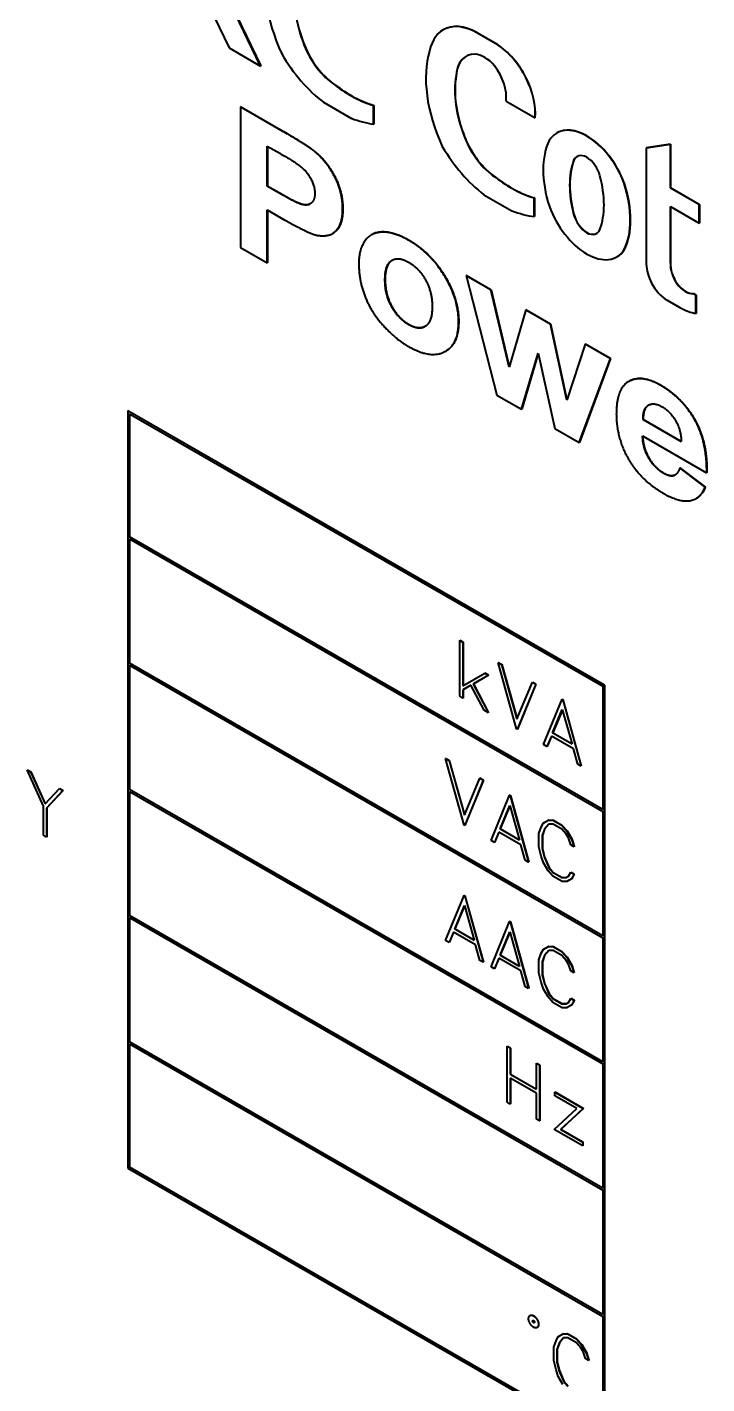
# Model space of a CAD drawing. Header units: millimetres. Extents: x 0 to 5945, y 0 to 4205.
# Drawn here: x 4552.85 to 4572.62, y 3114.12 to 3153.58 of the extents above; entities that cross this region are included whole.
import ezdxf

# ---------------------------------------------------------------- set-up
doc = ezdxf.new("R2010")
doc.units = ezdxf.units.MM
doc.header["$LTSCALE"] = 5
doc.layers.add('가시적인 것(ISO)', color=3, linetype='Continuous', lineweight=40)
doc.layers.add('가시적인 좁은 것(ISO)', color=3, linetype='Continuous', lineweight=35)

msp = doc.modelspace()

# ---------------------------------------------------------------- linework, layer by layer
at = {"layer": '가시적인 것(ISO)'}
for p, q in [((4557.198, 3156.151), (4558.724, 3152.977)), ((4559.638, 3152.451), (4558.112, 3155.624)), ((4558.117, 3155.627), (4559.643, 3152.454)), ((4564.952, 3153.505), (4564.947, 3153.503)), ((4565.93, 3153.423), (4565.925, 3153.42)), ((4566.525, 3153.074), (4565.925, 3153.42)), ((4565.93, 3153.423), (4566.53, 3153.077)), ((4558.724, 3152.977), (4559.638, 3152.451)), ((4566.53, 3153.077), (4566.525, 3153.074)), ((4559.643, 3152.454), (4559.638, 3152.451)), ((4561.803, 3151.907), (4561.798, 3151.904)), ((4565.331, 3152.171), (4565.326, 3152.168)), ((4559.056, 3151.268), (4559.051, 3151.265)), ((4560.309, 3150.54), (4559.051, 3151.265)), ((4559.051, 3151.265), (4559.051, 3147.177)), ((4559.056, 3151.268), (4560.314, 3150.543)), ((4561.467, 3151.397), (4562.279, 3150.93)), ((4562.932, 3151.308), (4562.927, 3151.305)), ((4562.927, 3150.761), (4562.927, 3151.305)), ((4562.932, 3151.308), (4562.932, 3150.764)), ((4566.778, 3151.426), (4567.621, 3150.941)), ((4562.932, 3150.764), (4562.927, 3150.761)), ((4567.626, 3150.943), (4567.621, 3150.941)), ((4568.258, 3150.505), (4568.252, 3150.502)), ((4559.835, 3150.122), (4560.215, 3149.903)), ((4559.835, 3148.959), (4559.835, 3150.122)), ((4559.84, 3150.119), (4559.84, 3148.962)), ((4571.558, 3150.176), (4570.858, 3150.073)), ((4570.863, 3150.076), (4570.858, 3150.073)), ((4570.858, 3150.073), (4570.858, 3146.688)), ((4570.863, 3150.076), (4571.563, 3150.179)), ((4571.563, 3150.179), (4571.558, 3150.176)), ((4571.558, 3148.906), (4571.558, 3150.176)), ((4571.563, 3150.179), (4571.563, 3148.908)), ((4566.472, 3149.218), (4566.467, 3149.215)), ((4559.84, 3148.962), (4559.835, 3148.959)), ((4560.263, 3148.713), (4559.835, 3148.959)), ((4559.84, 3148.962), (4560.268, 3148.716)), ((4570.221, 3149.038), (4570.215, 3149.035)), ((4571.563, 3148.908), (4571.558, 3148.906)), ((4572.4, 3148.421), (4571.558, 3148.906)), ((4571.563, 3148.908), (4572.405, 3148.424)), ((4566.137, 3148.708), (4566.949, 3148.241)), ((4567.602, 3148.619), (4567.597, 3148.616)), ((4567.597, 3148.072), (4567.597, 3148.616)), ((4567.602, 3148.619), (4567.602, 3148.075)), ((4571.558, 3148.364), (4572.4, 3147.879)), ((4571.558, 3146.718), (4571.558, 3148.364)), ((4571.563, 3148.361), (4571.563, 3146.721)), ((4572.405, 3148.424), (4572.4, 3148.421)), ((4572.4, 3147.879), (4572.4, 3148.421)), ((4572.405, 3148.424), (4572.405, 3147.882)), ((4559.835, 3148.268), (4560.347, 3147.973)), ((4559.835, 3146.725), (4559.835, 3148.268)), ((4559.84, 3148.265), (4559.84, 3146.728)), ((4567.602, 3148.075), (4567.597, 3148.072)), ((4561.734, 3147.582), (4561.729, 3147.579)), ((4569.132, 3147.607), (4569.127, 3147.604)), ((4572.405, 3147.882), (4572.4, 3147.879)), ((4559.051, 3147.177), (4559.835, 3146.725)), ((4562.876, 3147.551), (4562.871, 3147.548)), ((4569.121, 3146.99), (4569.131, 3146.984)), ((4570.004, 3146.903), (4569.999, 3146.9)), ((4570.221, 3147.115), (4570.215, 3147.112)), ((4559.84, 3146.728), (4559.835, 3146.725)), ((4571.563, 3146.721), (4571.558, 3146.718)), ((4565.62, 3146.363), (4565.615, 3146.36)), ((4566.34, 3145.942), (4565.615, 3146.36)), ((4565.615, 3146.36), (4566.507, 3142.883)), ((4565.62, 3146.363), (4566.345, 3145.945)), ((4571.745, 3146.134), (4571.74, 3146.131)), ((4566.345, 3145.945), (4566.34, 3145.942)), ((4566.868, 3143.697), (4566.34, 3145.942)), ((4566.345, 3145.945), (4566.871, 3143.708)), ((4571.462, 3145.642), (4571.83, 3145.43)), ((4572.23, 3145.833), (4572.225, 3145.83)), ((4572.303, 3145.785), (4572.225, 3145.83)), ((4572.23, 3145.833), (4572.308, 3145.788)), ((4572.308, 3145.788), (4572.303, 3145.785)), ((4572.303, 3145.25), (4572.303, 3145.785)), ((4572.308, 3145.788), (4572.308, 3145.253)), ((4567.353, 3145.359), (4566.868, 3143.697)), ((4567.358, 3145.362), (4567.353, 3145.359)), ((4568.07, 3144.946), (4567.353, 3145.359)), ((4567.358, 3145.362), (4568.075, 3144.949)), ((4572.308, 3145.253), (4572.303, 3145.25)), ((4568.075, 3144.949), (4568.07, 3144.946)), ((4568.542, 3142.733), (4568.07, 3144.946)), ((4568.075, 3144.949), (4568.545, 3142.744)), ((4565.027, 3144.16), (4565.022, 3144.157)), ((4567.229, 3142.467), (4567.709, 3144.098)), ((4567.711, 3144.09), (4567.234, 3142.47)), ((4567.709, 3144.098), (4568.194, 3141.912)), ((4569.078, 3144.366), (4568.542, 3142.733)), ((4569.083, 3144.369), (4569.078, 3144.366)), ((4569.813, 3143.942), (4569.078, 3144.366)), ((4569.083, 3144.369), (4569.819, 3143.945)), ((4568.908, 3141.501), (4569.813, 3143.942)), ((4569.819, 3143.945), (4568.913, 3141.503)), ((4569.819, 3143.945), (4569.813, 3143.942)), ((4570.352, 3143.282), (4570.347, 3143.279)), ((4566.507, 3142.883), (4567.229, 3142.467)), ((4567.234, 3142.47), (4567.229, 3142.467)), ((4555.78, 3142.43), (4555.775, 3142.427)), ((4555.775, 3142.427), (4555.775, 3120.4)), ((4569.641, 3134.442), (4555.775, 3142.427)), ((4555.78, 3142.43), (4569.646, 3134.445)), ((4555.826, 3138.756), (4555.826, 3142.34)), ((4555.826, 3142.34), (4569.59, 3134.413)), ((4555.831, 3142.337), (4555.831, 3138.759)), ((4570.767, 3142.171), (4570.762, 3142.168)), ((4571.875, 3141.527), (4570.762, 3142.168)), ((4570.767, 3142.171), (4571.875, 3141.533)), ((4568.194, 3141.912), (4568.908, 3141.501)), ((4570.749, 3141.696), (4572.613, 3140.622)), ((4568.913, 3141.503), (4568.908, 3141.501)), ((4571.837, 3140.764), (4571.832, 3140.761)), ((4572.573, 3140.203), (4571.832, 3140.761)), ((4571.837, 3140.764), (4572.578, 3140.206)), ((4572.618, 3140.625), (4572.613, 3140.622)), ((4572.578, 3140.206), (4572.573, 3140.203)), ((4572.312, 3139.875), (4572.307, 3139.873)), ((4555.831, 3138.759), (4555.826, 3138.756)), ((4569.59, 3130.829), (4555.826, 3138.756)), ((4555.826, 3135.085), (4555.826, 3138.698)), ((4555.826, 3138.698), (4569.59, 3130.771)), ((4555.831, 3138.759), (4569.59, 3130.835)), ((4555.831, 3138.695), (4555.831, 3135.088)), ((4565.436, 3135.751), (4565.431, 3135.748)), ((4565.431, 3135.748), (4565.526, 3135.693)), ((4565.431, 3134.123), (4565.431, 3135.748)), ((4565.436, 3135.751), (4565.531, 3135.696)), ((4565.531, 3135.696), (4565.526, 3135.693)), ((4565.526, 3135.693), (4565.526, 3134.429)), ((4565.531, 3135.696), (4565.531, 3134.432)), ((4555.831, 3135.088), (4555.826, 3135.085)), ((4569.59, 3127.158), (4555.826, 3135.085)), ((4555.826, 3131.414), (4555.826, 3135.026)), ((4555.826, 3135.026), (4569.59, 3127.1)), ((4555.831, 3135.088), (4569.59, 3127.164)), ((4555.831, 3135.024), (4555.831, 3131.416)), ((4566.554, 3135.107), (4566.549, 3135.104)), ((4566.549, 3135.104), (4566.647, 3135.048)), ((4567.086, 3133.17), (4566.549, 3135.104)), ((4566.554, 3135.107), (4566.652, 3135.05)), ((4566.652, 3135.05), (4566.647, 3135.048)), ((4566.647, 3135.048), (4567.095, 3133.456)), ((4566.652, 3135.05), (4567.099, 3133.464)), ((4565.526, 3134.429), (4566.16, 3134.797)), ((4566.267, 3134.735), (4565.824, 3134.478)), ((4566.272, 3134.738), (4565.829, 3134.481)), ((4566.165, 3134.8), (4566.16, 3134.797)), ((4566.16, 3134.797), (4566.267, 3134.735)), ((4566.165, 3134.8), (4566.272, 3134.738)), ((4566.272, 3134.738), (4566.267, 3134.735)), ((4565.758, 3134.441), (4565.526, 3134.305)), ((4565.531, 3134.308), (4565.526, 3134.305)), ((4565.526, 3134.305), (4565.526, 3134.068)), ((4565.758, 3134.441), (4565.531, 3134.308)), ((4565.531, 3134.308), (4565.531, 3134.071)), ((4566.138, 3133.715), (4565.758, 3134.441)), ((4565.829, 3134.481), (4565.824, 3134.478)), ((4565.824, 3134.478), (4566.265, 3133.642)), ((4565.829, 3134.481), (4566.27, 3133.645)), ((4567.095, 3133.456), (4567.545, 3134.53)), ((4567.642, 3134.475), (4567.105, 3133.158)), ((4567.647, 3134.477), (4567.111, 3133.161)), ((4567.55, 3134.533), (4567.545, 3134.53)), ((4567.545, 3134.53), (4567.642, 3134.475)), ((4567.55, 3134.533), (4567.647, 3134.477)), ((4567.647, 3134.477), (4567.642, 3134.475)), ((4569.59, 3134.413), (4569.59, 3130.829)), ((4569.646, 3134.445), (4569.641, 3134.442)), ((4569.641, 3112.415), (4569.641, 3134.442)), ((4569.646, 3134.445), (4569.646, 3112.418)), ((4565.526, 3134.068), (4565.431, 3134.123)), ((4565.531, 3134.071), (4565.526, 3134.068)), ((4567.869, 3132.719), (4568.406, 3134.034)), ((4568.411, 3134.037), (4568.406, 3134.034)), ((4568.406, 3134.034), (4568.426, 3134.023)), ((4568.411, 3134.037), (4568.431, 3134.026)), ((4568.431, 3134.026), (4568.426, 3134.023)), ((4568.426, 3134.023), (4568.962, 3132.089)), ((4568.431, 3134.026), (4568.967, 3132.092)), ((4566.265, 3133.642), (4566.138, 3133.715)), ((4566.27, 3133.645), (4566.265, 3133.642)), ((4568.132, 3133.056), (4568.415, 3133.736)), ((4568.417, 3133.73), (4568.137, 3133.058)), ((4568.415, 3133.736), (4568.699, 3132.729)), ((4567.105, 3133.158), (4567.086, 3133.17)), ((4567.111, 3133.161), (4567.105, 3133.158)), ((4568.096, 3132.966), (4567.967, 3132.662)), ((4568.1, 3132.964), (4567.972, 3132.665)), ((4568.736, 3132.597), (4568.096, 3132.966)), ((4568.137, 3133.058), (4568.132, 3133.056)), ((4568.699, 3132.729), (4568.132, 3133.056)), ((4568.137, 3133.058), (4568.697, 3132.736)), ((4567.967, 3132.662), (4567.869, 3132.719)), ((4567.972, 3132.665), (4567.967, 3132.662)), ((4568.865, 3132.145), (4568.736, 3132.597)), ((4565.027, 3132.314), (4565.022, 3132.312)), ((4565.022, 3132.312), (4565.12, 3132.255)), ((4565.56, 3130.377), (4565.022, 3132.312)), ((4565.027, 3132.314), (4565.125, 3132.258)), ((4565.125, 3132.258), (4565.12, 3132.255)), ((4565.12, 3132.255), (4565.569, 3130.664)), ((4565.125, 3132.258), (4565.572, 3130.672)), ((4552.854, 3131.982), (4552.849, 3131.979)), ((4552.849, 3131.979), (4552.951, 3131.92)), ((4553.321, 3130.926), (4552.849, 3131.979)), ((4552.854, 3131.982), (4552.956, 3131.923)), ((4552.956, 3131.923), (4552.951, 3131.92)), ((4552.951, 3131.92), (4553.37, 3130.99)), ((4552.956, 3131.923), (4553.374, 3130.995)), ((4568.962, 3132.089), (4568.865, 3132.145)), ((4568.967, 3132.092), (4568.962, 3132.089)), ((4553.37, 3130.99), (4553.787, 3131.439)), ((4553.792, 3131.442), (4553.787, 3131.439)), ((4553.787, 3131.439), (4553.889, 3131.38)), ((4553.792, 3131.442), (4553.894, 3131.383)), ((4555.831, 3131.416), (4555.826, 3131.414)), ((4569.59, 3123.487), (4555.826, 3131.414)), ((4555.831, 3131.416), (4569.59, 3123.493)), ((4565.569, 3130.664), (4566.019, 3131.738)), ((4566.115, 3131.682), (4565.579, 3130.366)), ((4566.12, 3131.685), (4565.584, 3130.369)), ((4566.024, 3131.741), (4566.019, 3131.738)), ((4566.019, 3131.738), (4566.115, 3131.682)), ((4566.024, 3131.741), (4566.12, 3131.685)), ((4566.12, 3131.685), (4566.115, 3131.682)), ((4553.889, 3131.38), (4553.417, 3130.871)), ((4553.894, 3131.383), (4553.422, 3130.874)), ((4553.894, 3131.383), (4553.889, 3131.38)), ((4555.826, 3127.742), (4555.826, 3131.355)), ((4555.826, 3131.355), (4569.59, 3123.428)), ((4555.831, 3131.352), (4555.831, 3127.745)), ((4566.343, 3129.926), (4566.88, 3131.242)), ((4566.885, 3131.245), (4566.88, 3131.242)), ((4566.88, 3131.242), (4566.9, 3131.23)), ((4566.885, 3131.245), (4566.905, 3131.233)), ((4566.905, 3131.233), (4566.9, 3131.23)), ((4566.9, 3131.23), (4567.436, 3129.297)), ((4566.905, 3131.233), (4567.441, 3129.3)), ((4553.321, 3130.082), (4553.321, 3130.926)), ((4553.422, 3130.874), (4553.417, 3130.871)), ((4553.417, 3130.871), (4553.417, 3130.027)), ((4553.422, 3130.874), (4553.422, 3130.03)), ((4566.606, 3130.263), (4566.889, 3130.943)), ((4566.891, 3130.938), (4566.611, 3130.266)), ((4566.889, 3130.943), (4567.173, 3129.936)), ((4569.59, 3130.771), (4569.59, 3127.158)), ((4565.579, 3130.366), (4565.56, 3130.377)), ((4565.584, 3130.369), (4565.579, 3130.366)), ((4566.611, 3130.266), (4566.606, 3130.263)), ((4567.173, 3129.936), (4566.606, 3130.263)), ((4566.611, 3130.266), (4567.171, 3129.943)), ((4567.736, 3130.127), (4567.804, 3130.319)), ((4567.804, 3130.319), (4567.87, 3130.439)), ((4567.896, 3130.252), (4567.832, 3130.068)), ((4567.901, 3130.255), (4567.837, 3130.071)), ((4567.87, 3130.439), (4568.005, 3130.516)), ((4567.875, 3130.442), (4567.87, 3130.439)), ((4567.875, 3130.442), (4568.01, 3130.519)), ((4568.023, 3130.402), (4567.896, 3130.252)), ((4567.901, 3130.255), (4567.896, 3130.252)), ((4568.025, 3130.402), (4567.901, 3130.255)), ((4568.01, 3130.519), (4568.005, 3130.516)), ((4568.005, 3130.516), (4568.14, 3130.516)), ((4568.01, 3130.519), (4568.146, 3130.519)), ((4568.148, 3130.401), (4568.023, 3130.402)), ((4568.146, 3130.519), (4568.14, 3130.516)), ((4568.14, 3130.516), (4568.41, 3130.361)), ((4568.146, 3130.519), (4568.415, 3130.364)), ((4568.403, 3130.254), (4568.148, 3130.401)), ((4568.527, 3130.109), (4568.403, 3130.254)), ((4568.415, 3130.364), (4568.41, 3130.361)), ((4568.41, 3130.361), (4568.547, 3130.203)), ((4568.415, 3130.364), (4568.552, 3130.206)), ((4568.552, 3130.206), (4568.547, 3130.203)), ((4568.547, 3130.203), (4568.682, 3129.97)), ((4568.552, 3130.206), (4568.687, 3129.973)), ((4553.417, 3130.027), (4553.321, 3130.082)), ((4553.422, 3130.03), (4553.417, 3130.027)), ((4566.441, 3129.87), (4566.343, 3129.926)), ((4566.57, 3130.173), (4566.441, 3129.87)), ((4566.446, 3129.873), (4566.441, 3129.87)), ((4566.573, 3130.171), (4566.446, 3129.873)), ((4567.21, 3129.805), (4566.57, 3130.173)), ((4567.736, 3129.745), (4567.736, 3130.127)), ((4567.837, 3130.071), (4567.832, 3130.068)), ((4567.832, 3130.068), (4567.832, 3129.695)), ((4567.837, 3130.071), (4567.837, 3129.697)), ((4568.59, 3130.002), (4568.527, 3130.109)), ((4568.66, 3129.803), (4568.59, 3130.002)), ((4568.687, 3129.973), (4568.682, 3129.97)), ((4568.682, 3129.97), (4568.759, 3129.746)), ((4568.687, 3129.973), (4568.764, 3129.749)), ((4567.339, 3129.353), (4567.21, 3129.805)), ((4567.804, 3129.475), (4567.736, 3129.745)), ((4567.87, 3129.28), (4567.804, 3129.475)), ((4567.837, 3129.697), (4567.832, 3129.695)), ((4567.832, 3129.695), (4567.896, 3129.437)), ((4567.837, 3129.697), (4567.901, 3129.44)), ((4567.901, 3129.44), (4567.896, 3129.437)), ((4567.896, 3129.437), (4568.023, 3129.142)), ((4567.901, 3129.44), (4568.028, 3129.145)), ((4568.759, 3129.746), (4568.66, 3129.803)), ((4568.764, 3129.749), (4568.759, 3129.746)), ((4567.436, 3129.297), (4567.339, 3129.353)), ((4567.441, 3129.3), (4567.436, 3129.297)), ((4568.005, 3129.048), (4567.87, 3129.28)), ((4568.14, 3128.891), (4568.005, 3129.048)), ((4568.028, 3129.145), (4568.023, 3129.142)), ((4568.023, 3129.142), (4568.148, 3128.997)), ((4568.028, 3129.145), (4568.153, 3129)), ((4568.41, 3128.736), (4568.14, 3128.891)), ((4568.153, 3129), (4568.148, 3128.997)), ((4568.148, 3128.997), (4568.403, 3128.85)), ((4568.153, 3129), (4568.408, 3128.853)), ((4568.403, 3128.85), (4568.527, 3128.853)), ((4568.408, 3128.853), (4568.403, 3128.85)), ((4568.408, 3128.853), (4568.533, 3128.856)), ((4568.547, 3128.735), (4568.41, 3128.736)), ((4568.527, 3128.853), (4568.59, 3128.888)), ((4568.533, 3128.856), (4568.527, 3128.853)), ((4568.533, 3128.856), (4568.59, 3128.888)), ((4568.682, 3128.814), (4568.547, 3128.735)), ((4568.552, 3128.738), (4568.547, 3128.735)), ((4568.687, 3128.817), (4568.552, 3128.738)), ((4568.59, 3128.888), (4568.66, 3129.006)), ((4568.665, 3129.009), (4568.66, 3129.006)), ((4568.66, 3129.006), (4568.759, 3128.949)), ((4568.665, 3129.009), (4568.764, 3128.952)), ((4568.759, 3128.949), (4568.682, 3128.814)), ((4568.687, 3128.817), (4568.682, 3128.814)), ((4568.764, 3128.952), (4568.687, 3128.817)), ((4568.764, 3128.952), (4568.759, 3128.949)), ((4565.022, 3127.015), (4565.56, 3128.331)), ((4565.565, 3128.334), (4565.56, 3128.331)), ((4565.56, 3128.331), (4565.579, 3128.32)), ((4565.565, 3128.334), (4565.584, 3128.322)), ((4565.584, 3128.322), (4565.579, 3128.32)), ((4565.579, 3128.32), (4566.115, 3126.386)), ((4565.584, 3128.322), (4566.12, 3126.389)), ((4565.285, 3127.352), (4565.569, 3128.032)), ((4565.57, 3128.027), (4565.29, 3127.355)), ((4565.569, 3128.032), (4565.853, 3127.026)), ((4555.831, 3127.745), (4555.826, 3127.742)), ((4569.59, 3119.816), (4555.826, 3127.742)), ((4555.826, 3124.071), (4555.826, 3127.684)), ((4555.826, 3127.684), (4569.59, 3119.757)), ((4555.831, 3127.745), (4569.59, 3119.821)), ((4555.831, 3127.681), (4555.831, 3124.074)), ((4566.343, 3126.255), (4566.88, 3127.57)), ((4566.885, 3127.573), (4566.88, 3127.57)), ((4566.88, 3127.57), (4566.9, 3127.559)), ((4566.885, 3127.573), (4566.905, 3127.562)), ((4566.905, 3127.562), (4566.9, 3127.559)), ((4566.9, 3127.559), (4567.436, 3125.626)), ((4566.905, 3127.562), (4567.441, 3125.628)), ((4565.25, 3127.262), (4565.12, 3126.959)), ((4565.253, 3127.26), (4565.125, 3126.962)), ((4565.889, 3126.894), (4565.25, 3127.262)), ((4565.29, 3127.355), (4565.285, 3127.352)), ((4565.853, 3127.026), (4565.285, 3127.352)), ((4565.29, 3127.355), (4565.851, 3127.032)), ((4566.606, 3126.592), (4566.889, 3127.272)), ((4566.891, 3127.266), (4566.611, 3126.595)), ((4566.889, 3127.272), (4567.173, 3126.265)), ((4569.59, 3127.1), (4569.59, 3123.487)), ((4565.12, 3126.959), (4565.022, 3127.015)), ((4565.125, 3126.962), (4565.12, 3126.959)), ((4566.019, 3126.442), (4565.889, 3126.894)), ((4567.804, 3126.648), (4567.87, 3126.768)), ((4567.87, 3126.768), (4568.005, 3126.844)), ((4567.875, 3126.771), (4567.87, 3126.768)), ((4567.875, 3126.771), (4568.01, 3126.847)), ((4568.023, 3126.731), (4567.896, 3126.58)), ((4568.025, 3126.731), (4567.901, 3126.583)), ((4568.01, 3126.847), (4568.005, 3126.844)), ((4568.005, 3126.844), (4568.14, 3126.845)), ((4568.01, 3126.847), (4568.146, 3126.848)), ((4568.148, 3126.73), (4568.023, 3126.731)), ((4568.146, 3126.848), (4568.14, 3126.845)), ((4568.14, 3126.845), (4568.41, 3126.69)), ((4568.146, 3126.848), (4568.415, 3126.693)), ((4568.403, 3126.583), (4568.148, 3126.73)), ((4568.415, 3126.693), (4568.41, 3126.69)), ((4568.41, 3126.69), (4568.547, 3126.532)), ((4568.415, 3126.693), (4568.552, 3126.535)), ((4566.115, 3126.386), (4566.019, 3126.442)), ((4566.12, 3126.389), (4566.115, 3126.386)), ((4566.57, 3126.502), (4566.441, 3126.198)), ((4566.573, 3126.5), (4566.446, 3126.201)), ((4567.21, 3126.134), (4566.57, 3126.502)), ((4566.611, 3126.595), (4566.606, 3126.592)), ((4567.173, 3126.265), (4566.606, 3126.592)), ((4566.611, 3126.595), (4567.171, 3126.272)), ((4567.736, 3126.456), (4567.804, 3126.648)), ((4567.736, 3126.074), (4567.736, 3126.456)), ((4567.896, 3126.58), (4567.832, 3126.397)), ((4567.837, 3126.399), (4567.832, 3126.397)), ((4567.832, 3126.397), (4567.832, 3126.023)), ((4567.901, 3126.583), (4567.837, 3126.399)), ((4567.837, 3126.399), (4567.837, 3126.026)), ((4567.901, 3126.583), (4567.896, 3126.58)), ((4568.527, 3126.437), (4568.403, 3126.583)), ((4568.59, 3126.33), (4568.527, 3126.437)), ((4568.552, 3126.535), (4568.547, 3126.532)), ((4568.547, 3126.532), (4568.682, 3126.299)), ((4568.552, 3126.535), (4568.687, 3126.302)), ((4568.66, 3126.132), (4568.59, 3126.33)), ((4568.687, 3126.302), (4568.682, 3126.299)), ((4568.682, 3126.299), (4568.759, 3126.074)), ((4568.687, 3126.302), (4568.764, 3126.077)), ((4566.441, 3126.198), (4566.343, 3126.255)), ((4566.446, 3126.201), (4566.441, 3126.198)), ((4567.339, 3125.681), (4567.21, 3126.134)), ((4567.804, 3125.803), (4567.736, 3126.074)), ((4567.837, 3126.026), (4567.832, 3126.023)), ((4567.832, 3126.023), (4567.896, 3125.766)), ((4567.837, 3126.026), (4567.901, 3125.769)), ((4568.759, 3126.074), (4568.66, 3126.132)), ((4568.764, 3126.077), (4568.759, 3126.074)), ((4567.436, 3125.626), (4567.339, 3125.681)), ((4567.441, 3125.628), (4567.436, 3125.626)), ((4567.87, 3125.608), (4567.804, 3125.803)), ((4568.005, 3125.377), (4567.87, 3125.608)), ((4567.901, 3125.769), (4567.896, 3125.766)), ((4567.896, 3125.766), (4568.023, 3125.47)), ((4567.901, 3125.769), (4568.028, 3125.473)), ((4568.028, 3125.473), (4568.023, 3125.47)), ((4568.023, 3125.47), (4568.148, 3125.326)), ((4568.028, 3125.473), (4568.153, 3125.328)), ((4568.14, 3125.22), (4568.005, 3125.377)), ((4568.41, 3125.065), (4568.14, 3125.22)), ((4568.153, 3125.328), (4568.148, 3125.326)), ((4568.148, 3125.326), (4568.403, 3125.179)), ((4568.153, 3125.328), (4568.408, 3125.182)), ((4568.408, 3125.182), (4568.403, 3125.179)), ((4568.403, 3125.179), (4568.527, 3125.181)), ((4568.408, 3125.182), (4568.533, 3125.184)), ((4568.527, 3125.181), (4568.59, 3125.216)), ((4568.533, 3125.184), (4568.527, 3125.181)), ((4568.533, 3125.184), (4568.59, 3125.216)), ((4568.682, 3125.142), (4568.547, 3125.064)), ((4568.687, 3125.145), (4568.552, 3125.067)), ((4568.59, 3125.216), (4568.66, 3125.335)), ((4568.665, 3125.338), (4568.66, 3125.335)), ((4568.66, 3125.335), (4568.759, 3125.278)), ((4568.665, 3125.338), (4568.764, 3125.281)), ((4568.759, 3125.278), (4568.682, 3125.142)), ((4568.687, 3125.145), (4568.682, 3125.142)), ((4568.764, 3125.281), (4568.687, 3125.145)), ((4568.764, 3125.281), (4568.759, 3125.278)), ((4568.547, 3125.064), (4568.41, 3125.065)), ((4568.552, 3125.067), (4568.547, 3125.064)), ((4555.831, 3124.074), (4555.826, 3124.071)), ((4569.59, 3116.144), (4555.826, 3124.071)), ((4555.826, 3120.429), (4555.826, 3124.013)), ((4555.826, 3124.013), (4569.59, 3116.086)), ((4555.831, 3124.074), (4569.59, 3116.15)), ((4555.831, 3124.01), (4555.831, 3120.432)), ((4566.812, 3123.944), (4566.807, 3123.941)), ((4566.807, 3123.941), (4566.903, 3123.886)), ((4566.807, 3122.316), (4566.807, 3123.941)), ((4566.812, 3123.944), (4566.908, 3123.889)), ((4566.908, 3123.889), (4566.903, 3123.886)), ((4566.908, 3123.889), (4566.908, 3123.132)), ((4566.903, 3123.886), (4566.903, 3123.129)), ((4566.908, 3123.132), (4566.903, 3123.129)), ((4566.903, 3123.129), (4567.66, 3122.693)), ((4566.908, 3123.132), (4567.66, 3122.699)), ((4567.665, 3123.453), (4567.66, 3123.45)), ((4567.66, 3123.45), (4567.755, 3123.395)), ((4567.66, 3122.693), (4567.66, 3123.45)), ((4567.665, 3123.453), (4567.76, 3123.398)), ((4567.76, 3123.398), (4567.755, 3123.395)), ((4567.755, 3123.395), (4567.755, 3121.77)), ((4567.76, 3123.398), (4567.76, 3121.773)), ((4569.59, 3123.428), (4569.59, 3119.816)), ((4566.903, 3123.019), (4566.903, 3122.261)), ((4567.66, 3122.583), (4566.903, 3123.019)), ((4566.908, 3123.016), (4566.908, 3122.264)), ((4566.903, 3122.261), (4566.807, 3122.316)), ((4567.66, 3121.825), (4567.66, 3122.583)), ((4568.199, 3122.615), (4568.194, 3122.612)), ((4568.194, 3122.612), (4569.024, 3122.134)), ((4568.194, 3122.502), (4568.194, 3122.612)), ((4568.834, 3122.133), (4568.194, 3122.502)), ((4568.199, 3122.615), (4569.029, 3122.137)), ((4566.908, 3122.264), (4566.903, 3122.261)), ((4568.18, 3121.526), (4568.834, 3122.133)), ((4569.024, 3122.134), (4568.371, 3121.526)), ((4569.029, 3122.137), (4568.376, 3121.529)), ((4569.029, 3122.137), (4569.024, 3122.134)), ((4567.755, 3121.77), (4567.66, 3121.825)), ((4567.76, 3121.773), (4567.755, 3121.77)), ((4569.01, 3121.048), (4568.18, 3121.526)), ((4568.376, 3121.529), (4568.371, 3121.526)), ((4568.371, 3121.526), (4569.01, 3121.158)), ((4568.376, 3121.529), (4569.015, 3121.161)), ((4569.015, 3121.161), (4569.01, 3121.158)), ((4569.01, 3121.158), (4569.01, 3121.048)), ((4569.015, 3121.161), (4569.015, 3121.051)), ((4569.015, 3121.051), (4569.01, 3121.048)), ((4555.775, 3120.4), (4569.641, 3112.415)), ((4555.831, 3120.432), (4555.826, 3120.429)), ((4569.59, 3112.502), (4555.826, 3120.429)), ((4555.831, 3120.432), (4569.59, 3112.508)), ((4569.59, 3119.757), (4569.59, 3116.144)), ((4567.482, 3116.115), (4567.477, 3116.112)), ((4569.59, 3116.086), (4569.59, 3112.502)), ((4567.683, 3115.765), (4567.678, 3115.762)), ((4568.164, 3115.188), (4568.232, 3115.38)), ((4568.232, 3115.38), (4568.297, 3115.499)), ((4568.324, 3115.312), (4568.259, 3115.128)), ((4568.329, 3115.315), (4568.264, 3115.131)), ((4568.297, 3115.499), (4568.432, 3115.576)), ((4568.302, 3115.502), (4568.297, 3115.499)), ((4568.302, 3115.502), (4568.437, 3115.579)), ((4568.45, 3115.462), (4568.324, 3115.312)), ((4568.329, 3115.315), (4568.324, 3115.312)), ((4568.453, 3115.462), (4568.329, 3115.315)), ((4568.437, 3115.579), (4568.432, 3115.576)), ((4568.432, 3115.576), (4568.568, 3115.576)), ((4568.437, 3115.579), (4568.573, 3115.579)), ((4568.576, 3115.461), (4568.45, 3115.462)), ((4568.573, 3115.579), (4568.568, 3115.576)), ((4568.568, 3115.576), (4568.837, 3115.421)), ((4568.573, 3115.579), (4568.842, 3115.424)), ((4568.831, 3115.314), (4568.576, 3115.461)), ((4568.955, 3115.169), (4568.831, 3115.314)), ((4568.842, 3115.424), (4568.837, 3115.421)), ((4568.837, 3115.421), (4568.975, 3115.263)), ((4568.842, 3115.424), (4568.98, 3115.266)), ((4568.98, 3115.266), (4568.975, 3115.263)), ((4568.975, 3115.263), (4569.109, 3115.03)), ((4568.98, 3115.266), (4569.114, 3115.033)), ((4568.164, 3114.805), (4568.164, 3115.188)), ((4568.264, 3115.131), (4568.259, 3115.128)), ((4568.259, 3115.128), (4568.259, 3114.755)), ((4568.264, 3115.131), (4568.264, 3114.758)), ((4569.018, 3115.062), (4568.955, 3115.169)), ((4569.087, 3114.863), (4569.018, 3115.062)), ((4569.186, 3114.806), (4569.087, 3114.863)), ((4569.114, 3115.033), (4569.109, 3115.03)), ((4569.109, 3115.03), (4569.186, 3114.806)), ((4569.114, 3115.033), (4569.191, 3114.809)), ((4568.232, 3114.535), (4568.164, 3114.805)), ((4568.297, 3114.34), (4568.232, 3114.535)), ((4568.264, 3114.758), (4568.259, 3114.755)), ((4568.259, 3114.755), (4568.324, 3114.497)), ((4568.264, 3114.758), (4568.329, 3114.5)), ((4568.329, 3114.5), (4568.324, 3114.497)), ((4568.324, 3114.497), (4568.45, 3114.202)), ((4568.329, 3114.5), (4568.455, 3114.205)), ((4569.191, 3114.809), (4569.186, 3114.806)), ((4568.432, 3114.108), (4568.297, 3114.34)), ((4568.455, 3114.205), (4568.45, 3114.202)), ((4568.45, 3114.202), (4568.576, 3114.057)), ((4568.455, 3114.205), (4568.581, 3114.06))]:
    msp.add_line(p, q, dxfattribs=at)
for centre, major_axis, start_param, end_param in [((4562.311, 3153.328), (1.788, -3.105), 3.63492, 4.552314), ((4562.666, 3153.256), (-1.444, 2.508), 0.598868, 1.326542), ((4562.671, 3153.259), (1.444, -2.508), 3.740461, 4.468134), ((4565.954, 3151.755), (-1.006, 1.748), 5.519574, 6.872396), ((4565.959, 3151.758), (-1.006, 1.748), 5.519574, 6.283185), ((4561.843, 3153.79), (1.615, -2.804), 4.731764, 5.334815), ((4561.888, 3153.165), (-0.804, 1.397), 1.326022, 2.278762), ((4561.893, 3153.168), (0.804, -1.397), 4.467615, 5.420354), ((4566.98, 3150.639), (1.788, -3.105), 3.63492, 4.552314), ((4566.298, 3151.537), (-0.687, 1.194), 5.948012, 7.007326), ((4566.303, 3151.54), (-0.687, 1.194), 0.003659, 0.724141), ((4566.149, 3151.971), (-0.45, 0.782), 5.023936, 5.94279), ((4566.45, 3151.758), (-0.831, 1.444), 3.823595, 5.435641), ((4566.455, 3151.761), (0.831, -1.444), 0.682003, 2.294048), ((4566.071, 3151.963), (0.505, -0.877), 0.62914, 1.814328), ((4562.253, 3154.884), (-2.005, 3.482), 2.197278, 2.597751), ((4562.258, 3154.887), (2.005, -3.482), 5.338871, 5.739343), ((4567.335, 3150.567), (-1.444, 2.508), 0.598868, 1.326542), ((4567.34, 3150.57), (1.444, -2.508), 3.740461, 4.468134), ((4561.707, 3155.162), (2.416, -4.195), 5.667646, 5.864105), ((4566.558, 3150.476), (-0.804, 1.397), 1.326022, 2.278762), ((4566.563, 3150.479), (0.804, -1.397), 4.467615, 5.420354), ((4569.122, 3148.992), (-0.87, 1.51), 5.496957, 6.578632), ((4569.127, 3148.995), (-0.87, 1.51), 5.496957, 6.283185), ((4569.129, 3148.988), (-0.87, 1.51), 4.42081, 5.502485), ((4569.134, 3148.991), (0.87, -1.51), 1.279218, 2.360892), ((4566.512, 3151.101), (1.615, -2.804), 4.731764, 5.334815), ((4569.888, 3148.264), (-1.432, 2.487), 0.36603, 1.210681), ((4570.623, 3147.839), (-1.408, 2.446), 0.442716, 1.131948), ((4570.628, 3147.842), (1.408, -2.446), 3.584309, 4.27354), ((4569.139, 3149.303), (-0.297, 0.516), 5.528124, 6.714217), ((4569.144, 3149.306), (-0.297, 0.516), 0.008468, 0.431031), ((4569.115, 3149.317), (0.297, -0.516), 1.143632, 2.329725), ((4566.922, 3152.195), (-2.005, 3.482), 2.197278, 2.597751), ((4566.927, 3152.198), (2.005, -3.482), 5.338871, 5.739343), ((4567.632, 3149.561), (1.408, -2.446), 0.442716, 1.131948), ((4568.364, 3149.139), (1.432, -2.487), 0.365008, 1.209656), ((4568.37, 3149.142), (1.432, -2.487), 0.365008, 1.209656), ((4569.124, 3148.413), (0.87, -1.51), 4.42081, 5.496957), ((4566.377, 3152.473), (2.416, -4.195), 5.667646, 5.864105), ((4569.139, 3148.083), (-0.297, 0.516), 1.143632, 2.329725), ((4569.144, 3148.086), (0.297, -0.516), 4.285225, 5.471317), ((4569.115, 3148.097), (0.297, -0.516), 5.528124, 6.714217), ((4569.12, 3148.1), (0.297, -0.516), 5.528124, 6.274718), ((4569.129, 3148.41), (0.87, -1.51), 5.501103, 6.578632), ((4569.134, 3148.413), (0.87, -1.51), 0, 0.295446), ((4571.563, 3146.327), (0.498, -0.865), 3.983131, 4.601331), ((4572.071, 3146.394), (-0.363, 0.63), 0.739877, 1.657776), ((4572.076, 3146.397), (0.363, -0.63), 3.88147, 4.799369), ((4571.478, 3146.373), (0.452, -0.784), 4.680813, 5.475345), ((4571.997, 3146.419), (0.322, -0.559), 4.900958, 6.021041), ((4572.002, 3146.422), (0.322, -0.559), 4.900958, 6.021041), ((4571.801, 3147.307), (1.136, -1.972), 5.517971, 5.816911)]:
    msp.add_ellipse(centre, major_axis=major_axis, ratio=0.578093, start_param=start_param, end_param=end_param, dxfattribs=at)
for points in [[(4561.241, 3149.941), (4561.023, 3150.129), (4560.309, 3150.54)], [(4560.314, 3150.543), (4561.028, 3150.132), (4561.246, 3149.944)], [(4562.026, 3148.293), (4562.026, 3148.782), (4561.576, 3149.658), (4561.241, 3149.941)], [(4561.246, 3149.944), (4561.581, 3149.661), (4562.031, 3148.785), (4562.031, 3148.296)], [(4560.215, 3149.903), (4560.638, 3149.659), (4560.778, 3149.55)], [(4560.778, 3149.55), (4560.969, 3149.403), (4561.217, 3148.97), (4561.217, 3148.746)], [(4561.217, 3148.746), (4561.217, 3148.565), (4561.039, 3148.393), (4560.727, 3148.446), (4560.263, 3148.713)], [(4560.347, 3147.973), (4560.878, 3147.667), (4561.161, 3147.563)], [(4561.161, 3147.563), (4561.365, 3147.492), (4561.767, 3147.554), (4562.026, 3147.919), (4562.026, 3148.293)], [(4563.944, 3147.387), (4563.529, 3147.626), (4562.861, 3147.628), (4562.495, 3147.107), (4562.495, 3146.717)], [(4565.397, 3145.012), (4565.397, 3145.679), (4564.58, 3147.021), (4563.944, 3147.387)], [(4563.949, 3147.39), (4564.585, 3147.024), (4565.402, 3145.681), (4565.402, 3145.015)], [(4563.257, 3146.238), (4563.257, 3146.677), (4563.653, 3146.916), (4563.944, 3146.749)], [(4562.495, 3146.717), (4562.495, 3146.206), (4562.861, 3145.285), (4563.562, 3144.514), (4563.947, 3144.292)], [(4563.944, 3146.749), (4564.238, 3146.58), (4564.631, 3145.886), (4564.631, 3145.449)], [(4563.944, 3144.932), (4563.653, 3145.1), (4563.257, 3145.795), (4563.257, 3146.238)], [(4563.262, 3146.241), (4563.262, 3145.798), (4563.658, 3145.103), (4563.949, 3144.935)], [(4564.631, 3145.449), (4564.631, 3145.004), (4564.238, 3144.763), (4563.944, 3144.932)], [(4563.947, 3144.292), (4564.572, 3143.932), (4565.397, 3144.342), (4565.397, 3145.012)], [(4563.949, 3144.935), (4564.235, 3144.771), (4564.429, 3144.88)], [(4565.402, 3145.015), (4565.402, 3144.376), (4565.027, 3144.16)], [(4571.277, 3143.165), (4570.716, 3143.488), (4569.986, 3143.076), (4569.986, 3142.338)], [(4572.613, 3140.622), (4572.63, 3141.513), (4571.905, 3142.803), (4571.277, 3143.165)], [(4571.282, 3143.168), (4571.91, 3142.806), (4572.635, 3141.516), (4572.618, 3140.625)], [(4570.762, 3142.168), (4570.759, 3142.491), (4570.918, 3142.586)], [(4570.923, 3142.589), (4570.764, 3142.494), (4570.767, 3142.171)], [(4570.918, 3142.586), (4571.077, 3142.682), (4571.32, 3142.542)], [(4570.925, 3142.59), (4570.924, 3142.59), (4570.923, 3142.589)], [(4571.32, 3142.542), (4571.549, 3142.41), (4571.867, 3141.872), (4571.875, 3141.527)], [(4569.986, 3142.338), (4569.986, 3141.724), (4570.264, 3141.159)], [(4571.358, 3140.61), (4571.102, 3140.758), (4570.757, 3141.343), (4570.749, 3141.696)], [(4570.264, 3141.159), (4570.617, 3140.451), (4571.35, 3140.029)], [(4571.832, 3140.761), (4571.77, 3140.572), (4571.533, 3140.509), (4571.358, 3140.61)], [(4571.35, 3140.029), (4571.813, 3139.762), (4572.43, 3139.856), (4572.573, 3140.203)], [(4572.578, 3140.206), (4572.482, 3139.973), (4572.312, 3139.875)], [(4567.434, 3116.019), (4567.434, 3116.088), (4567.519, 3116.137), (4567.578, 3116.102)], [(4567.578, 3115.771), (4567.519, 3115.806), (4567.434, 3115.951), (4567.434, 3116.019)], [(4567.482, 3116.115), (4567.524, 3116.139), (4567.583, 3116.105)], [(4567.578, 3116.102), (4567.637, 3116.069), (4567.721, 3115.923), (4567.721, 3115.854)], [(4567.583, 3116.105), (4567.642, 3116.072), (4567.726, 3115.926), (4567.726, 3115.857)], [(4567.552, 3115.951), (4567.552, 3115.981), (4567.578, 3115.966)], [(4567.578, 3115.908), (4567.552, 3115.923), (4567.552, 3115.951)], [(4567.562, 3115.97), (4567.557, 3115.966), (4567.557, 3115.954)], [(4567.557, 3115.954), (4567.557, 3115.925), (4567.583, 3115.911)], [(4567.578, 3115.966), (4567.603, 3115.952), (4567.603, 3115.922)], [(4567.603, 3115.922), (4567.603, 3115.894), (4567.578, 3115.908)], [(4567.721, 3115.854), (4567.721, 3115.786), (4567.637, 3115.738), (4567.578, 3115.771)], [(4567.583, 3115.911), (4567.593, 3115.905), (4567.599, 3115.906)]]:
    msp.add_open_spline(points, degree=2, dxfattribs=at)
for points, knots in [([(4560.268, 3148.716), (4560.732, 3148.449), (4561.007, 3148.403), (4561.086, 3148.447)], [0, 0, 0, 1, 1.758019, 1.758019, 1.758019]), ([(4562.031, 3148.296), (4562.031, 3147.922), (4561.829, 3147.637), (4561.734, 3147.582)], [0, 0, 0, 1, 1.560364, 1.560364, 1.560364]), ([(4562.876, 3147.551), (4563.015, 3147.631), (4563.534, 3147.629), (4563.949, 3147.39)], [1.445167, 1.445167, 1.445167, 2, 3, 3, 3]), ([(4563.464, 3146.802), (4563.462, 3146.801), (4563.262, 3146.68), (4563.262, 3146.241)], [0.990017, 0.990017, 0.990017, 1, 2, 2, 2]), ([(4570.352, 3143.282), (4570.354, 3143.284), (4570.721, 3143.491), (4571.282, 3143.168)], [0.993807, 0.993807, 0.993807, 1, 2, 2, 2]), ([(4570.754, 3141.693), (4570.763, 3141.343), (4571.107, 3140.761), (4571.363, 3140.613)], [0.008351, 0.008351, 0.008351, 1, 2, 2, 2]), ([(4571.363, 3140.613), (4571.538, 3140.512), (4571.678, 3140.549), (4571.698, 3140.56)], [0, 0, 0, 1, 1.182458, 1.182458, 1.182458]), ([(4567.726, 3115.857), (4567.726, 3115.789), (4567.684, 3115.765), (4567.683, 3115.765)], [0, 0, 0, 1, 1.002786, 1.002786, 1.002786])]:
    msp.add_open_spline(points, degree=2, knots=knots, dxfattribs=at)
at = {"layer": '가시적인 좁은 것(ISO)'}
for p, q in [((4560.915, 3153.056), (4560.91, 3153.053)), ((4560.314, 3150.543), (4560.309, 3150.54)), ((4565.585, 3150.367), (4565.58, 3150.364)), ((4569.131, 3150.418), (4569.126, 3150.415)), ((4561.246, 3149.944), (4561.241, 3149.941)), ((4568.75, 3149.703), (4568.745, 3149.7)), ((4560.268, 3148.716), (4560.263, 3148.713)), ((4562.031, 3148.296), (4562.026, 3148.293)), ((4568.75, 3148.144), (4568.745, 3148.141)), ((4563.949, 3147.39), (4563.944, 3147.387)), ((4563.262, 3146.241), (4563.257, 3146.238)), ((4563.949, 3144.935), (4563.944, 3144.932)), ((4565.402, 3145.015), (4565.397, 3145.012)), ((4571.282, 3143.168), (4571.277, 3143.165)), ((4570.923, 3142.589), (4570.918, 3142.586)), ((4571.363, 3140.613), (4571.358, 3140.61)), ((4567.583, 3116.105), (4567.578, 3116.102)), ((4567.557, 3115.954), (4567.552, 3115.951)), ((4567.583, 3115.911), (4567.578, 3115.908)), ((4567.726, 3115.857), (4567.721, 3115.854))]:
    msp.add_line(p, q, dxfattribs=at)

doc.saveas('drawing.dxf')
